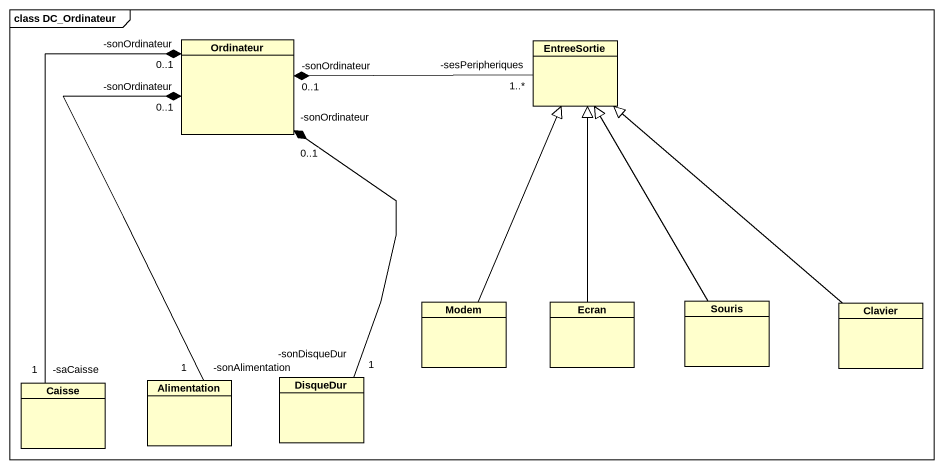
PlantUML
@startuml
mainframe class DC_Ordinateur
hide circle
hide empty members
class Ordinateur
class EntreeSortie
class Modem
class Ecran
class Souris
class Clavier
class Caisse
class Alimentation
class DisqueDur
EntreeSortie "-sesPeripheriques\n1..*" -left-* "-sonOrdinateur\n0..1" Ordinateur
Modem -up-|> EntreeSortie
Ecran -up-|> EntreeSortie
Souris -up-|> EntreeSortie
Clavier -up-|> EntreeSortie
Caisse "-saCaisse\n1" -up-* "-sonOrdinateur\n0..1" Ordinateur
Alimentation "-sonAlimentation\n1" -up-* "-sonOrdinateur\n0..1" Ordinateur
DisqueDur "-sonDisqueDur\n1" -up-* "-sonOrdinateur\n0..1" Ordinateur
@enduml
